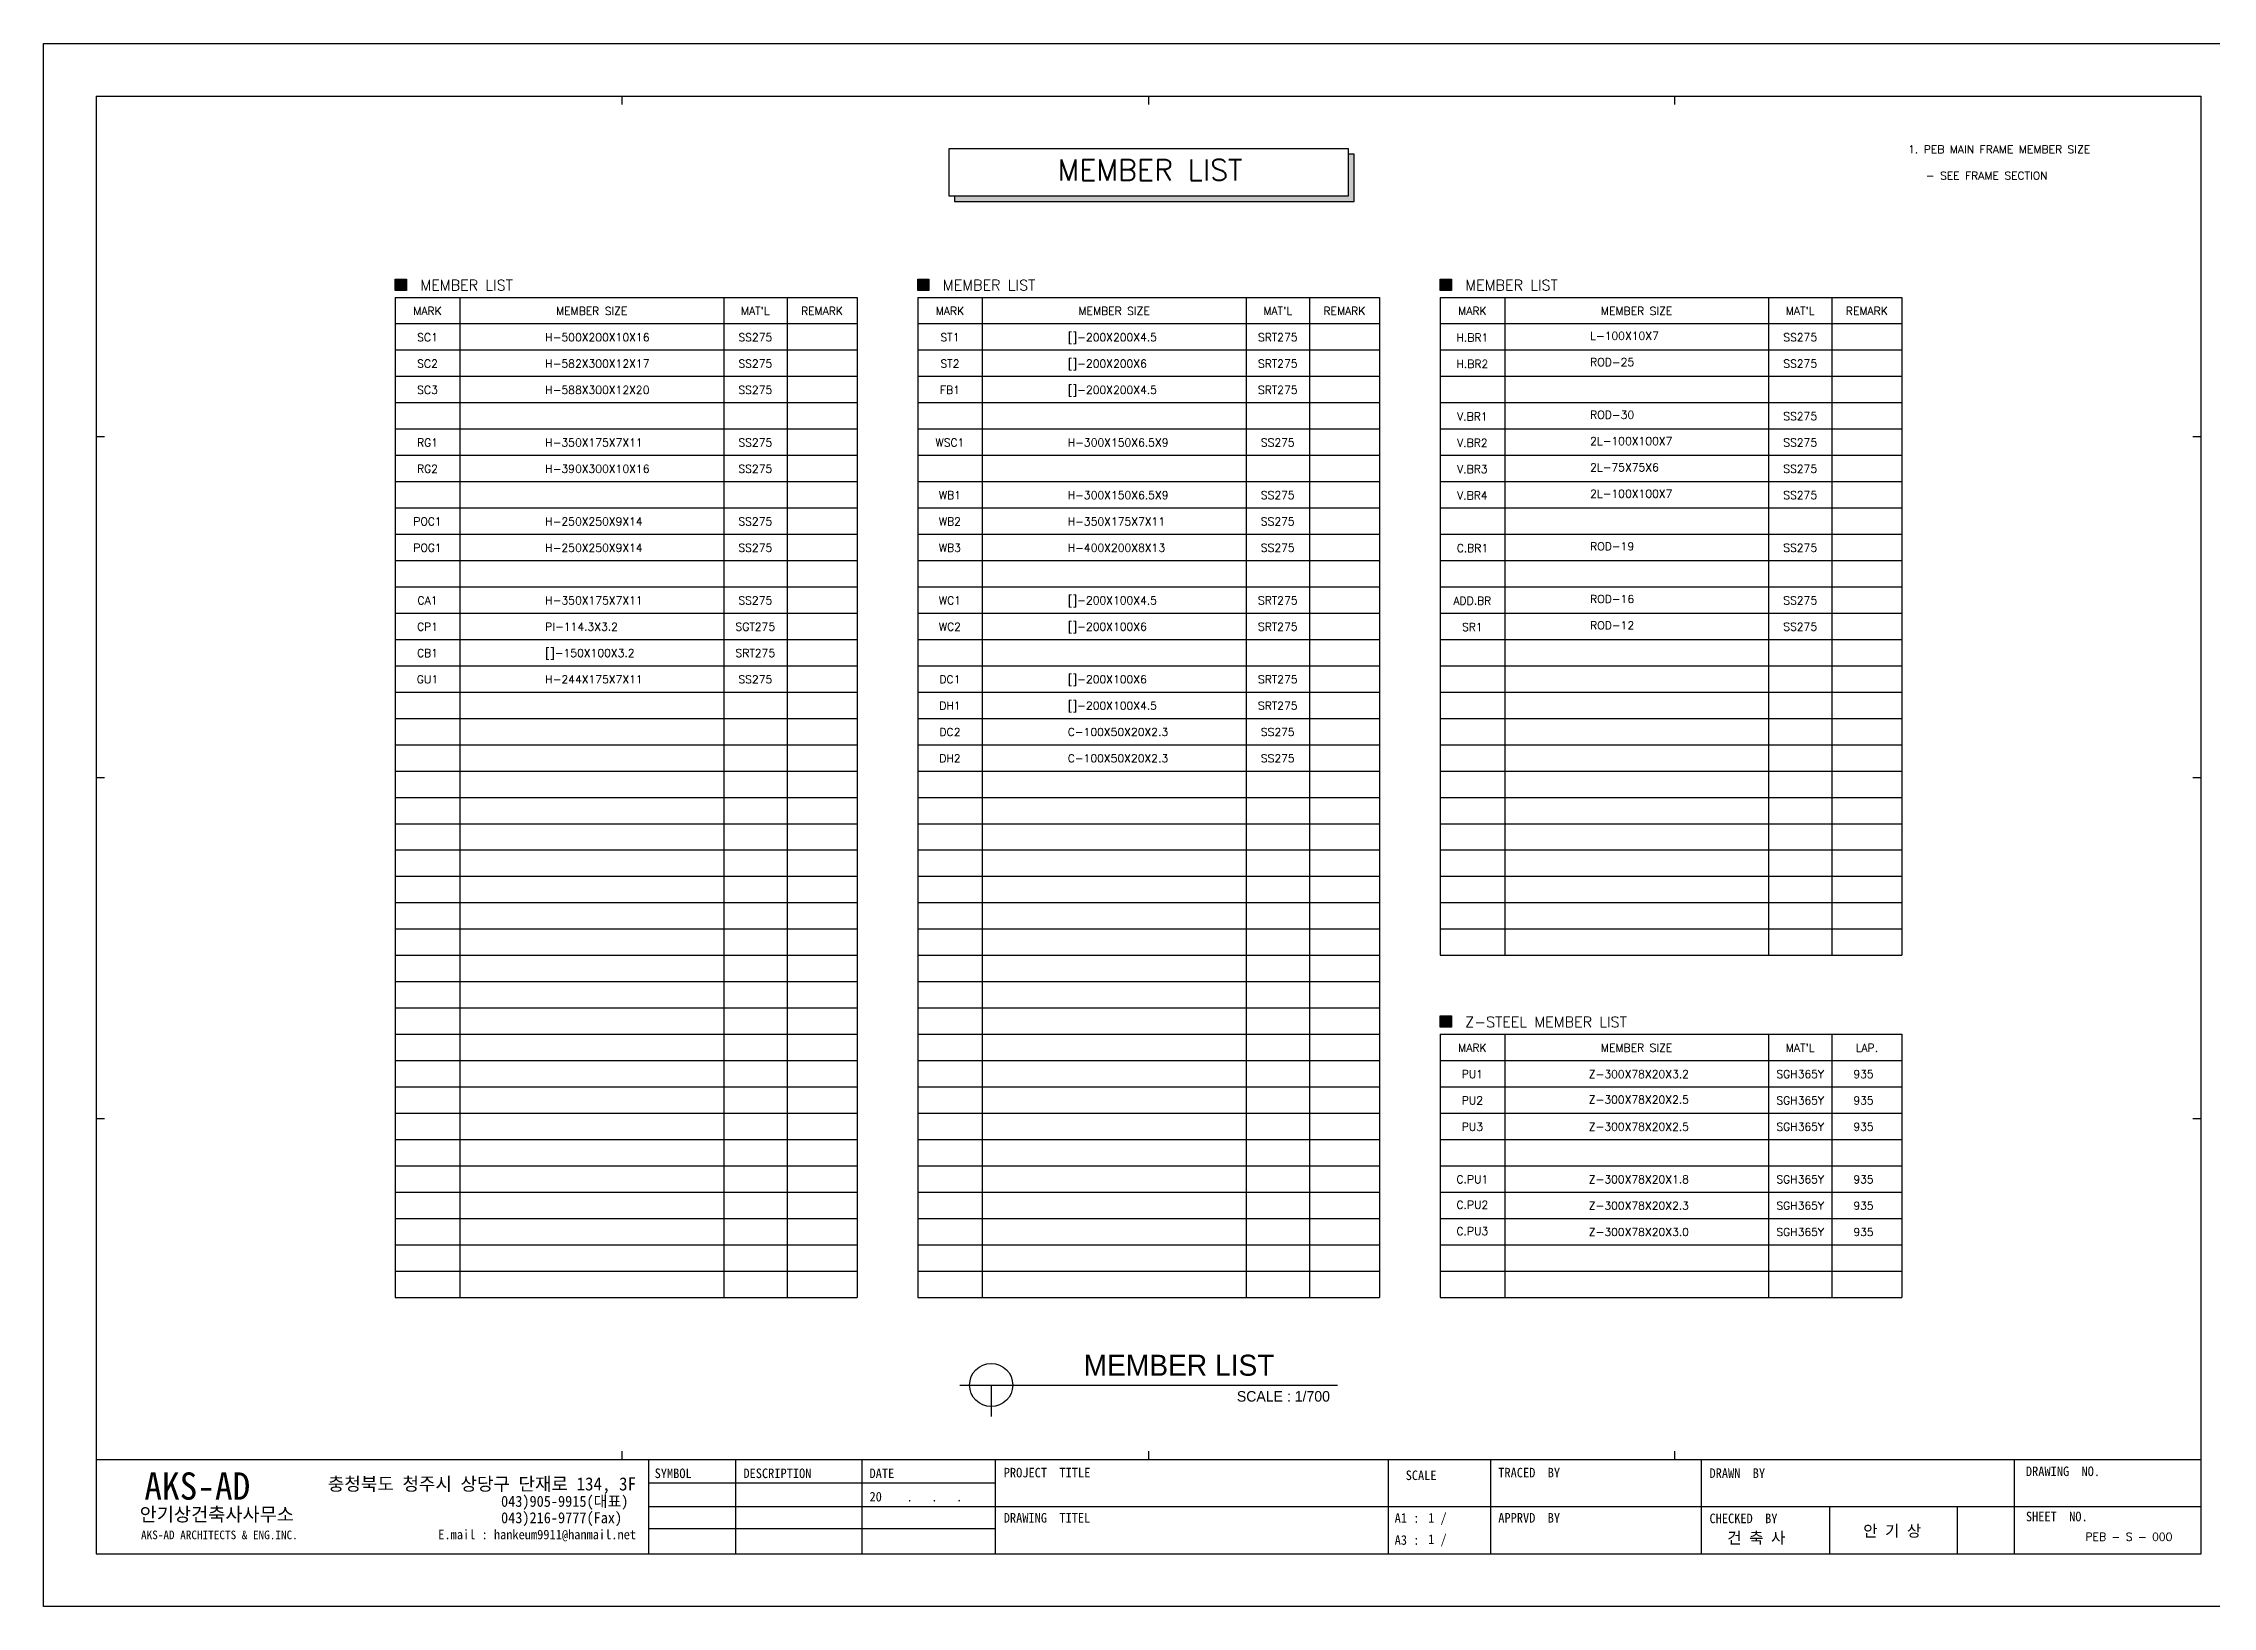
# Model space of a CAD drawing. Header units: metres. Extents: x -297536 to 1852864, y -630451 to -422551.
# Drawn here: x -297536 to -9018, y -630451 to -422551 of the extents above; entities that cross this region are included whole.
import ezdxf
from ezdxf.enums import TextEntityAlignment as Align

# ---------------------------------------------------------------- set-up
doc = ezdxf.new("R2010")
doc.units = ezdxf.units.M
doc.header["$LTSCALE"] = 700
for name, color, linetype in [('con', 2, 'Continuous'), ('T', 3, 'Continuous'), ('TEX', 3, 'Continuous'), ('된장공장-1$0$FORM', 2, 'Continuous'), ('된장공장-1$0$WID', 4, 'Continuous')]:
    doc.layers.add(name, color=color, linetype=linetype)
doc.styles.add('WHGTXT', font='romans.shx', dxfattribs={"bigfont": 'WHGTXT.shx'})
doc.styles.add('나눔바른고딕', font='')
doc.styles.add('된장공장-1$0$타이틀', font='GulimChe.ttf')
doc.styles.get('나눔바른고딕').set_extended_font_data('나눔바른고딕')

# ---------------------------------------------------------------- blocks, each defined once
blk = doc.blocks.new('LIST')
at = {"color": 5}
for p, q in [((-64977755, 233919), (-64977755, 138919)), ((-64977755, 233919), (-64933887, 233919)), ((-64971627, 233919), (-64971627, 138919)), ((-64946556, 233919), (-64946556, 138919)), ((-64940540, 233919), (-64940540, 138919)), ((-64933887, 233919), (-64933887, 138919)), ((-64928121, 233919), (-64928121, 138919)), ((-64928121, 233919), (-64884253, 233919)), ((-64921993, 233919), (-64921993, 138919)), ((-64896922, 233919), (-64896922, 138919)), ((-64890906, 233919), (-64890906, 138919)), ((-64884253, 233919), (-64884253, 138919)), ((-64878487, 233919), (-64878487, 186419)), ((-64878487, 233919), (-64834619, 233919)), ((-64872359, 233919), (-64872359, 186419)), ((-64847288, 233919), (-64847288, 186419)), ((-64841272, 233919), (-64841272, 186419)), ((-64834619, 233919), (-64834619, 186419)), ((-64977755, 231419), (-64933887, 231419)), ((-64928121, 231419), (-64884253, 231419)), ((-64878487, 231419), (-64834619, 231419)), ((-64977755, 228919), (-64933887, 228919)), ((-64928121, 228919), (-64884253, 228919)), ((-64878487, 228919), (-64834619, 228919)), ((-64977755, 226419), (-64933887, 226419)), ((-64928121, 226419), (-64884253, 226419)), ((-64878487, 226419), (-64834619, 226419)), ((-64977755, 223919), (-64933887, 223919)), ((-64928121, 223919), (-64884253, 223919)), ((-64878487, 223919), (-64834619, 223919)), ((-64977755, 221419), (-64933887, 221419)), ((-64928121, 221419), (-64884253, 221419)), ((-64878487, 221419), (-64834619, 221419)), ((-64977755, 218919), (-64933887, 218919)), ((-64928121, 218919), (-64884253, 218919)), ((-64878487, 218919), (-64834619, 218919)), ((-64977755, 216419), (-64933887, 216419)), ((-64928121, 216419), (-64884253, 216419)), ((-64878487, 216419), (-64834619, 216419)), ((-64977755, 213919), (-64933887, 213919)), ((-64928121, 213919), (-64884253, 213919)), ((-64878487, 213919), (-64834619, 213919)), ((-64977755, 211419), (-64933887, 211419)), ((-64928121, 211419), (-64884253, 211419)), ((-64878487, 211419), (-64834619, 211419)), ((-64977755, 208919), (-64933887, 208919)), ((-64928121, 208919), (-64884253, 208919)), ((-64878487, 208919), (-64834619, 208919)), ((-64977755, 206419), (-64933887, 206419)), ((-64928121, 206419), (-64884253, 206419)), ((-64878487, 206419), (-64834619, 206419)), ((-64977755, 203919), (-64933887, 203919)), ((-64928121, 203919), (-64884253, 203919)), ((-64878487, 203919), (-64834619, 203919)), ((-64977755, 201419), (-64933887, 201419)), ((-64928121, 201419), (-64884253, 201419)), ((-64878487, 201419), (-64834619, 201419)), ((-64977755, 198919), (-64933887, 198919)), ((-64928121, 198919), (-64884253, 198919)), ((-64878487, 198919), (-64834619, 198919)), ((-64977755, 196419), (-64933887, 196419)), ((-64928121, 196419), (-64884253, 196419)), ((-64878487, 196419), (-64834619, 196419)), ((-64977755, 193919), (-64933887, 193919)), ((-64928121, 193919), (-64884253, 193919)), ((-64878487, 193919), (-64834619, 193919)), ((-64977755, 191419), (-64933887, 191419)), ((-64928121, 191419), (-64884253, 191419)), ((-64878487, 191419), (-64834619, 191419)), ((-64977755, 188919), (-64933887, 188919)), ((-64928121, 188919), (-64884253, 188919)), ((-64878487, 188919), (-64834619, 188919)), ((-64977755, 186419), (-64933887, 186419)), ((-64928121, 186419), (-64884253, 186419)), ((-64878487, 186419), (-64834619, 186419)), ((-64878487, 186419), (-64878487, 171419)), ((-64872359, 186419), (-64872359, 171419)), ((-64847288, 186419), (-64847288, 171419)), ((-64841272, 186419), (-64841272, 171419)), ((-64834619, 186419), (-64834619, 171419)), ((-64977755, 183919), (-64933887, 183919)), ((-64928121, 183919), (-64884253, 183919)), ((-64878487, 183919), (-64834619, 183919)), ((-64977755, 181419), (-64933887, 181419)), ((-64928121, 181419), (-64884253, 181419)), ((-64878487, 181419), (-64834619, 181419)), ((-64977755, 178919), (-64933887, 178919)), ((-64928121, 178919), (-64884253, 178919)), ((-64878487, 178919), (-64834619, 178919)), ((-64977755, 176419), (-64933887, 176419)), ((-64928121, 176419), (-64884253, 176419)), ((-64878487, 176419), (-64834619, 176419)), ((-64977755, 173919), (-64933887, 173919)), ((-64928121, 173919), (-64884253, 173919)), ((-64878487, 173919), (-64834619, 173919)), ((-64977755, 171419), (-64933887, 171419)), ((-64928121, 171419), (-64884253, 171419)), ((-64878487, 171419), (-64834619, 171419)), ((-64878487, 171419), (-64834619, 171419)), ((-64977755, 168919), (-64933887, 168919)), ((-64928121, 168919), (-64884253, 168919)), ((-64977755, 166419), (-64933887, 166419)), ((-64928121, 166419), (-64884253, 166419)), ((-64977755, 163919), (-64933887, 163919)), ((-64928121, 163919), (-64884253, 163919)), ((-64878487, 163919), (-64878487, 138919)), ((-64878487, 163919), (-64878487, 138919)), ((-64878487, 163919), (-64834619, 163919)), ((-64872359, 163919), (-64872359, 138919)), ((-64847288, 163919), (-64847288, 138919)), ((-64841272, 163919), (-64841272, 138919)), ((-64834619, 163919), (-64834619, 138919)), ((-64977755, 161419), (-64933887, 161419)), ((-64928121, 161419), (-64884253, 161419)), ((-64878487, 161419), (-64834619, 161419)), ((-64977755, 158919), (-64933887, 158919)), ((-64928121, 158919), (-64884253, 158919)), ((-64878487, 158919), (-64834619, 158919)), ((-64878487, 158919), (-64834619, 158919)), ((-64977755, 156419), (-64933887, 156419)), ((-64928121, 156419), (-64884253, 156419)), ((-64878487, 156419), (-64834619, 156419)), ((-64977755, 153919), (-64933887, 153919)), ((-64928121, 153919), (-64884253, 153919)), ((-64878487, 153919), (-64834619, 153919)), ((-64878487, 153919), (-64834619, 153919)), ((-64977755, 151419), (-64933887, 151419)), ((-64928121, 151419), (-64884253, 151419)), ((-64878487, 151419), (-64834619, 151419)), ((-64977755, 148919), (-64933887, 148919)), ((-64928121, 148919), (-64884253, 148919)), ((-64878487, 148919), (-64834619, 148919)), ((-64977755, 146419), (-64933887, 146419)), ((-64928121, 146419), (-64884253, 146419)), ((-64878487, 146419), (-64834619, 146419)), ((-64977755, 143919), (-64933887, 143919)), ((-64928121, 143919), (-64884253, 143919)), ((-64878487, 143919), (-64834619, 143919)), ((-64977755, 141419), (-64933887, 141419)), ((-64928121, 141419), (-64884253, 141419)), ((-64878487, 141419), (-64834619, 141419)), ((-64977755, 138919), (-64933887, 138919)), ((-64928121, 138919), (-64884253, 138919)), ((-64878487, 138919), (-64834619, 138919))]:
    blk.add_line(p, q, dxfattribs=at)
blk = doc.blocks.new('Form01')
at = {"ltscale": 0.015}
blk.add_lwpolyline([(0, 0), (420, 0), (420, -297), (0, -297)], close=True, dxfattribs=at)
at = {"layer": '된장공장-1$0$FORM', "color": 4, "ltscale": 250}
for p, q in [((410, -269.1), (10, -269.1)), ((115, -269.1), (115, -287)), ((131.52, -269.1), (131.52, -287)), ((155.51, -269.1), (155.51, -287)), ((180.84, -269.1), (180.84, -287)), ((255.51, -269.1), (255.51, -287)), ((274.94, -269.1), (274.94, -287)), ((315, -269.1), (315, -287)), ((374.46, -269.1), (374.46, -287)), ((180.84, -273.57), (115, -273.57)), ((410, -278.04), (115, -278.04)), ((339.37, -278.04), (339.37, -287)), ((363.64, -278.04), (363.64, -287)), ((180.84, -282.24), (115, -282.24))]:
    blk.add_line(p, q, dxfattribs=at)
at = {"layer": '된장공장-1$0$WID', "ltscale": 250}
for p, q in [((10, -10), (10, -287)), ((10, -10), (410, -10)), ((110, -11.62), (110, -10)), ((210, -10), (210, -11.62)), ((310, -11.62), (310, -10)), ((410, -287), (410, -10)), ((11.62, -74.77), (10, -74.77)), ((410, -74.77), (408.38, -74.77)), ((11.62, -139.55), (10, -139.55)), ((410, -139.55), (408.38, -139.55)), ((11.62, -204.32), (10, -204.32)), ((410, -204.32), (408.38, -204.32)), ((110, -269.1), (110, -267.47)), ((210, -267.47), (210, -269.1)), ((310, -269.1), (310, -267.47)), ((10, -287), (410, -287))]:
    blk.add_line(p, q, dxfattribs=at)
at = {"color": 1, "ltscale": 250, "style": '된장공장-1$0$타이틀'}
for s, height, p in [('AKS-AD', 5.192, (19.18, -276.69)), ('AKS-AD ARCHITECTS & ENG.INC.', 1.6458, (18.55, -284.2))]:
    blk.add_text(s, height=height, dxfattribs=at).set_placement(p)
at = {"color": 4, "ltscale": 250, "style": '된장공장-1$0$타이틀'}
blk.add_text('안기상건축사사무소', height=2.596, dxfattribs=at).set_placement((18.29, -280.77))
at = {"layer": '된장공장-1$0$FORM', "color": 7, "ltscale": 250, "style": '된장공장-1$0$타이틀'}
for s, height, p in [('SYMBOL', 1.817, (116.14, -272.58)), ('DESCRIPTION', 1.8172, (133.01, -272.58)), ('DATE', 1.817, (156.97, -272.58)), ('PROJECT  TITLE', 1.8172, (182.48, -272.45)), ('SCALE', 1.817, (258.84, -272.96)), ('TRACED  BY', 1.817, (276.44, -272.45)), ('DRAWN  BY', 1.817, (316.57, -272.55)), ('DRAWING  NO.', 1.8172, (376.69, -272.2)), ('043)905-9915(대표)', 2.0934, (86.96, -278.04)), ('20    .   .   .', 1.8172, (156.97, -277.02)), ('043)216-9777(Fax)', 2.0934, (86.96, -281.16)), ('DRAWING  TITEL', 1.8172, (182.48, -281.04)), ('A1 :', 1.817, (256.75, -281.07)), ('1 /', 1.817, (263.11, -281.04)), ('APPRVD  BY', 1.817, (276.44, -281.04)), ('CHECKED  BY', 1.8172, (316.57, -281.15)), ('SHEET  NO.', 1.817, (376.69, -280.79)), ('A3 :', 1.817, (256.75, -285.25)), ('1 /', 1.817, (263.11, -285.12)), ('건 축 사', 2.181, (319.95, -285.03)), ('안 기 상', 2.181, (345.77, -283.7))]:
    blk.add_text(s, height=height, dxfattribs=at).set_placement(p)
for s, height, p in [('충청북도 청주시 상당구 단재로 134, 3F', 2.5, (112.61, -274.93)), ('E.mail : hankeum9911@hanmail.net', 1.8172, (112.61, -284.21))]:
    blk.add_text(s, height=height, dxfattribs=at).set_placement(p, align=Align.RIGHT)

msp = doc.modelspace()

# ---------------------------------------------------------------- linework, layer by layer
at = {"layer": 'con'}
for p, q in [((-175659.3, -600985.1), (-125412.4, -600985.1)), ((-171477, -600985.1), (-171477, -605167.4))]:
    msp.add_line(p, q, dxfattribs=at)
msp.add_circle((-171477, -600985.1), 2869.8, dxfattribs=at)
at = {"layer": 'T', "color": 5}
msp.add_lwpolyline([(-123960.5, -442810.1), (-123960.5, -436554.2), (-177111.2, -436554.2), (-177111.2, -442810.1)], close=True, dxfattribs=at)
msp.add_lwpolyline([(-176360.1, -442810.1), (-176360.1, -443560.8), (-123209.5, -443560.8), (-123209.5, -437304.9), (-123960.5, -437304.9)], dxfattribs=at)
at = {"layer": 'T'}
for points in [[(-250730.4, -455394.1), (-250730.4, -453899.8), (-249236.7, -453899.8), (-249236.7, -455394.1)], [(-181242.9, -455394.1), (-181242.9, -453899.8), (-179749.3, -453899.8), (-179749.3, -455394.1)], [(-111755.5, -455394.1), (-111755.5, -453899.8), (-110261.8, -453899.8), (-110261.8, -455394.1)], [(-111755.5, -553394.1), (-111755.5, -551899.8), (-110261.8, -551899.8), (-110261.8, -553394.1)]]:
    msp.add_lwpolyline(points, close=True, dxfattribs=at)
at = {"layer": 'T', "color": 5}
for points in [[(-123209.5, -443560.8), (-123960.5, -442810.1), (-123209.5, -437304.9), (-123960.5, -437304.9)], [(-176360.1, -443560.8), (-176360.1, -442810.1), (-123209.5, -443560.8), (-123960.5, -442810.1)]]:
    msp.add_solid(points, dxfattribs=at)
at = {"layer": 'T'}
for points in [[(-250730.4, -453899.8), (-250730.4, -455394.1), (-249236.7, -453899.8), (-249236.7, -455394.1)], [(-181242.9, -453899.8), (-181242.9, -455394.1), (-179749.3, -453899.8), (-179749.3, -455394.1)], [(-111755.5, -453899.8), (-111755.5, -455394.1), (-110261.8, -453899.8), (-110261.8, -455394.1)], [(-111755.5, -551899.8), (-111755.5, -553394.1), (-110261.8, -551899.8), (-110261.8, -553394.1)]]:
    msp.add_solid(points, dxfattribs=at)

# ---------------------------------------------------------------- block references
for name, p, xscale, yscale, zscale in [('Form01', (-297535.8, -422550.9), 700, 700, 700), ('LIST', (90718125.9, -783811.6), 1.400000000000001, 1.400000000000001, 1.400000000000001)]:
    msp.add_blockref(name, p, dxfattribs=dict(xscale=xscale, yscale=yscale, zscale=zscale))

# ---------------------------------------------------------------- texts
at = {"color": 4, "style": '나눔바른고딕'}
msp.add_text(' MEMBER LIST', height=2800, dxfattribs=at).set_placement((-147009.8, -599749.3), align=Align.CENTER)
msp.add_text('SCALE : 1/700', height=1400, dxfattribs=at).set_placement((-138800.1, -603184.8))
at = {"layer": 'T', "style": 'WHGTXT'}
for s, height, p in [(' MEMBER LIST', 2800, (-164569.9, -440779.7)), ('MEMBER LIST', 1400, (-247389.8, -455399.5)), ('MEMBER LIST', 1400, (-177902.3, -455399.5)), ('MEMBER LIST', 1400, (-108414.9, -455399.5)), ('H-500X200X10X16', 1050, (-230789.5, -462159.1)), ('[]-200X200X4.5', 1050, (-161302.1, -462159.1)), ('L-100X10X7', 1050, (-91807.8, -461969.3)), ('[]-200X200X6', 1050, (-161302.1, -465659.1)), ('ROD-25', 1050, (-91807.8, -465469.3)), ('H-582X300X12X17', 1050, (-230789.5, -465659.1)), ('H-588X300X12X20', 1050, (-230789.5, -469159.1)), ('[]-200X200X4.5', 1050, (-161302.1, -469159.1)), ('ROD-30', 1050, (-91807.8, -472469.3)), ('H-350X175X7X11', 1050, (-230789.5, -476159.1)), ('H-300X150X6.5X9', 1050, (-161302.1, -476159.1)), ('2L-100X100X7', 1050, (-91807.8, -475969.3)), ('H-390X300X10X16', 1050, (-230789.5, -479659.1)), ('2L-75X75X6', 1050, (-91807.8, -479469.3)), ('H-300X150X6.5X9', 1050, (-161302.1, -483159.1)), ('2L-100X100X7', 1050, (-91807.8, -482969.3)), ('H-250X250X9X14', 1050, (-230789.5, -486659.1)), ('H-350X175X7X11', 1050, (-161302.1, -486659.1)), ('H-250X250X9X14', 1050, (-230789.5, -490159.1)), ('H-400X200X8X13', 1050, (-161302.1, -490159.1)), ('ROD-19', 1050, (-91807.8, -489969.3)), ('H-350X175X7X11', 1050, (-230789.5, -497159.1)), ('[]-200X100X4.5', 1050, (-161302.1, -497159.1)), ('ROD-16', 1050, (-91807.8, -496969.3)), ('PI-114.3X3.2', 1050, (-230789.5, -500659.1)), ('[]-200X100X6', 1050, (-161302.1, -500659.1)), ('ROD-12', 1050, (-91807.8, -500469.3)), ('[]-150X100X3.2', 1050, (-230789.5, -504159.1)), ('H-244X175X7X11', 1050, (-230789.5, -507659.1)), ('[]-200X100X6', 1050, (-161302.1, -507659.1)), ('[]-200X100X4.5', 1050, (-161302.1, -511159.1)), ('C-100X50X20X2.3', 1050, (-161302.1, -514659.1)), ('C-100X50X20X2.3', 1050, (-161302.1, -518159.1)), ('Z-STEEL MEMBER LIST', 1400, (-108414.9, -553399.5)), ('Z-300X78X20X3.2', 1050, (-91988.2, -560159.1)), ('Z-300X78X20X2.5', 1050, (-91988.2, -563547.4)), ('Z-300X78X20X1.8', 1050, (-91988.2, -574159.1)), ('Z-300X78X20X2.3', 1050, (-91988.2, -577659.1)), ('Z-300X78X20X3.0', 1050, (-91988.2, -581159.1))]:
    msp.add_text(s, height=height, dxfattribs=at).set_placement(p)
for s, p in [('MARK', (-246446.9, -458659.1)), ('MEMBER SIZE', (-224608.2, -458659.1)), ("MAT'L", (-202847.2, -458659.1)), ('REMARK', (-193978.8, -458659.1)), ('MARK', (-176959.5, -458659.1)), ('MEMBER SIZE', (-155120.7, -458659.1)), ("MAT'L", (-133359.7, -458659.1)), ('REMARK', (-124491.4, -458659.1)), ('MARK', (-107472, -458659.1)), ('MEMBER SIZE', (-85633.2, -458659.1)), ("MAT'L", (-63872.2, -458659.1)), ('REMARK', (-55003.9, -458659.1)), ('SC1', (-246446.9, -462159.1)), ('SS275', (-202847.2, -462159.1)), ('ST1', (-176959.5, -462159.1)), ('SRT275', (-133359.7, -462159.1)), ('H.BR1', (-107472, -462200.6)), ('SS275', (-63872.2, -462159.1)), ('SC2', (-246446.9, -465659.1)), ('SS275', (-202847.2, -465659.1)), ('ST2', (-176959.5, -465659.1)), ('SRT275', (-133359.7, -465659.1)), ('H.BR2', (-107472, -465700.6)), ('SS275', (-63872.2, -465659.1)), ('SC3', (-246446.9, -469159.1)), ('SS275', (-202847.2, -469159.1)), ('FB1', (-176959.5, -469159.1)), ('SRT275', (-133359.7, -469159.1)), ('V.BR1', (-107472, -472700.6)), ('SS275', (-63872.2, -472659.1)), ('RG1', (-246446.9, -476159.1)), ('SS275', (-202847.2, -476159.1)), ('WSC1', (-176959.5, -476159.1)), ('SS275', (-133359.7, -476159.1)), ('V.BR2', (-107472, -476200.6)), ('SS275', (-63872.2, -476159.1)), ('RG2', (-246446.9, -479659.1)), ('SS275', (-202847.2, -479659.1)), ('V.BR3', (-107472, -479700.6)), ('SS275', (-63872.2, -479659.1)), ('WB1', (-176959.5, -483159.1)), ('SS275', (-133359.7, -483159.1)), ('V.BR4', (-107472, -483200.6)), ('SS275', (-63872.2, -483159.1)), ('POC1', (-246446.9, -486659.1)), ('SS275', (-202847.2, -486659.1)), ('WB2', (-176959.5, -486659.1)), ('SS275', (-133359.7, -486659.1)), ('POG1', (-246446.9, -490159.1)), ('SS275', (-202847.2, -490159.1)), ('WB3', (-176959.5, -490159.1)), ('SS275', (-133359.7, -490159.1)), ('C.BR1', (-107472, -490200.6)), ('SS275', (-63872.2, -490159.1)), ('CA1', (-246446.9, -497159.1)), ('SS275', (-202847.2, -497159.1)), ('WC1', (-176959.5, -497159.1)), ('SRT275', (-133359.7, -497159.1)), ('ADD.BR', (-107472, -497200.6)), ('SS275', (-63872.2, -497159.1)), ('CP1', (-246446.9, -500659.1)), ('SGT275', (-202847.2, -500659.1)), ('WC2', (-176959.5, -500659.1)), ('SRT275', (-133359.7, -500659.1)), ('SR1', (-107472, -500700.6)), ('SS275', (-63872.2, -500659.1)), ('CB1', (-246446.9, -504159.1)), ('SRT275', (-202847.2, -504159.1)), ('GU1', (-246446.9, -507659.1)), ('SS275', (-202847.2, -507659.1)), ('DC1', (-176959.5, -507659.1)), ('SRT275', (-133359.7, -507659.1)), ('DH1', (-176959.5, -511159.1)), ('SRT275', (-133359.7, -511159.1)), ('DC2', (-176959.5, -514659.1)), ('SS275', (-133359.7, -514659.1)), ('DH2', (-176959.5, -518159.1)), ('SS275', (-133359.7, -518159.1)), ('MARK', (-107472, -556659.1)), ('MEMBER SIZE', (-85633.2, -556659.1)), ("MAT'L", (-63872.2, -556659.1)), ('LAP.', (-55003.9, -556659.1)), ('PU1', (-107472, -560159.1)), ('SGH365Y', (-63872.2, -560159.1)), ('935', (-55448.8, -560159.1)), ('PU2', (-107472, -563659.1)), ('SGH365Y', (-63872.2, -563659.1)), ('935', (-55448.8, -563659.1)), ('PU3', (-107472, -567159.1)), ('SGH365Y', (-63872.2, -567159.1)), ('935', (-55448.8, -567159.1)), ('C.PU1', (-107472, -574159.1)), ('SGH365Y', (-63872.2, -574159.1)), ('935', (-55448.8, -574159.1)), ('C.PU2', (-107472, -577542.4)), ('SGH365Y', (-63872.2, -577659.1)), ('935', (-55448.8, -577659.1)), ('C.PU3', (-107472, -581042.4)), ('SGH365Y', (-63872.2, -581159.1)), ('935', (-55448.8, -581159.1))]:
    msp.add_text(s, height=1050, dxfattribs=at).set_placement(p, align=Align.CENTER)
at = {"layer": 'T', "color": 3, "style": 'WHGTXT'}
msp.add_text('Z-300X78X20X2.5', height=1050, dxfattribs=at).set_placement((-91988.2, -567159.1))
at = {"layer": 'TEX', "color": 3, "style": 'WHGTXT'}
for s, p in [('1. PEB MAIN FRAME MEMBER SIZE', (-49509.6, -437171.4)), ('   - SEE FRAME SECTION', (-49509.6, -440671.4)), ('PEB - S - 000', (-25930, -621690))]:
    msp.add_text(s, height=1050, dxfattribs=at).set_placement(p)

doc.saveas('drawing.dxf')
